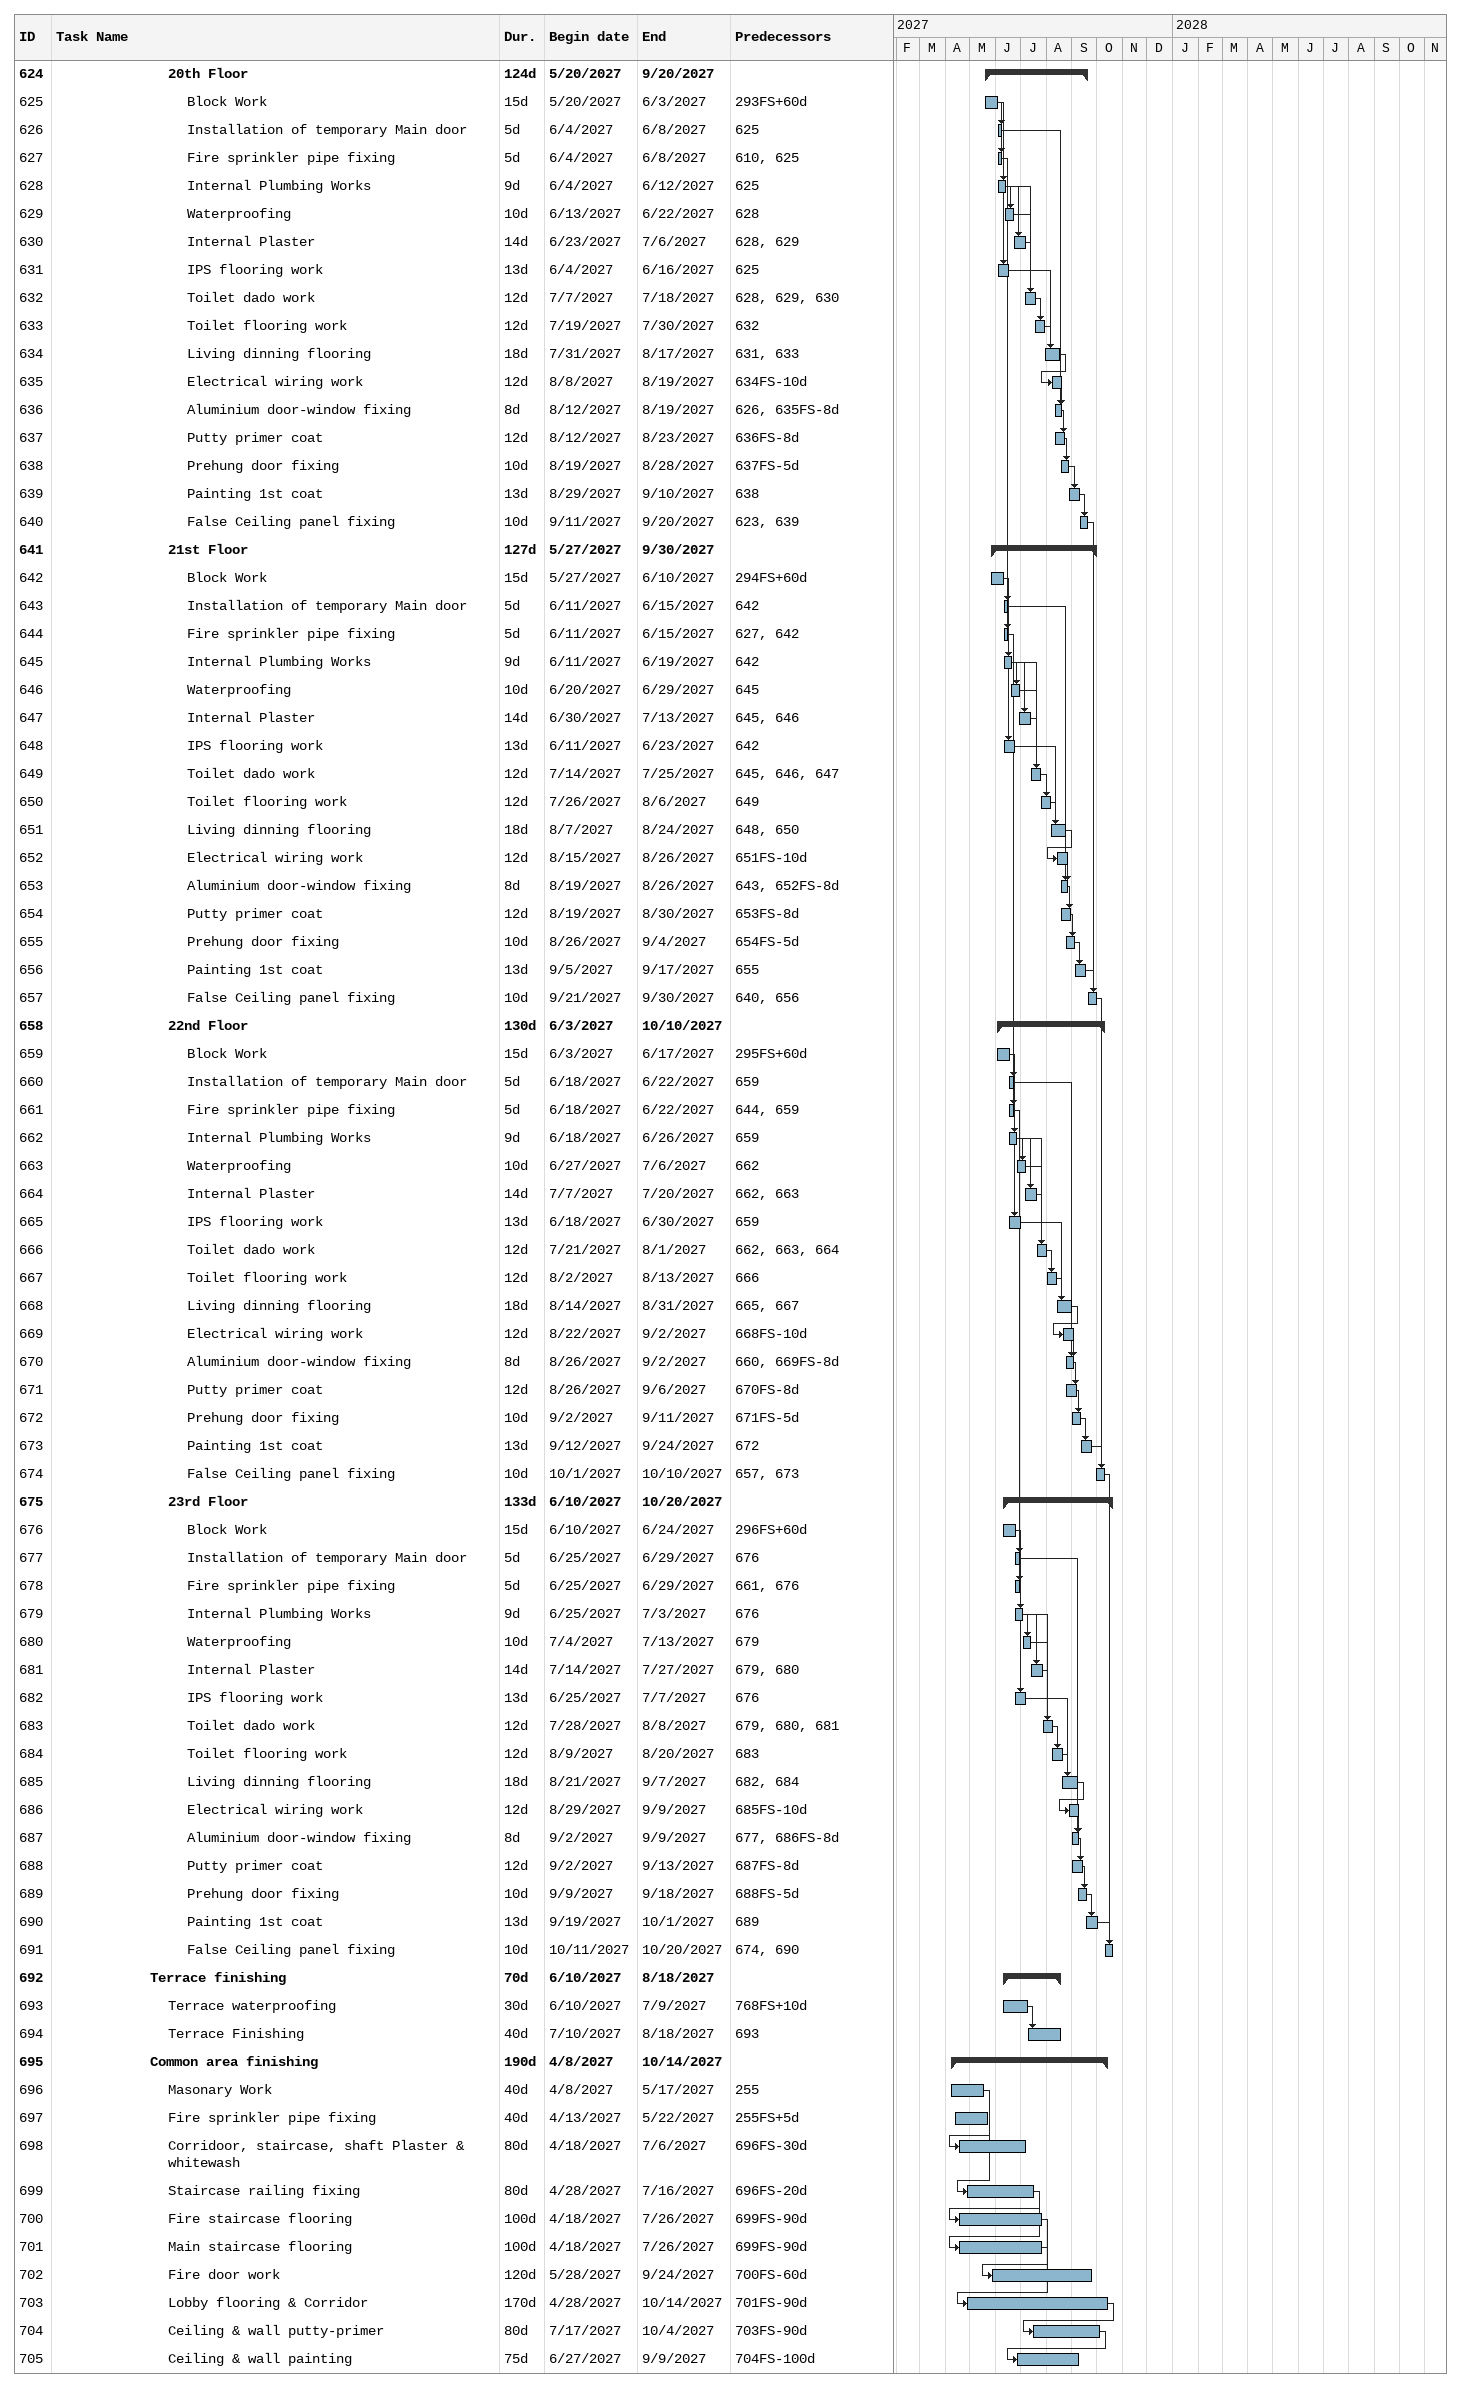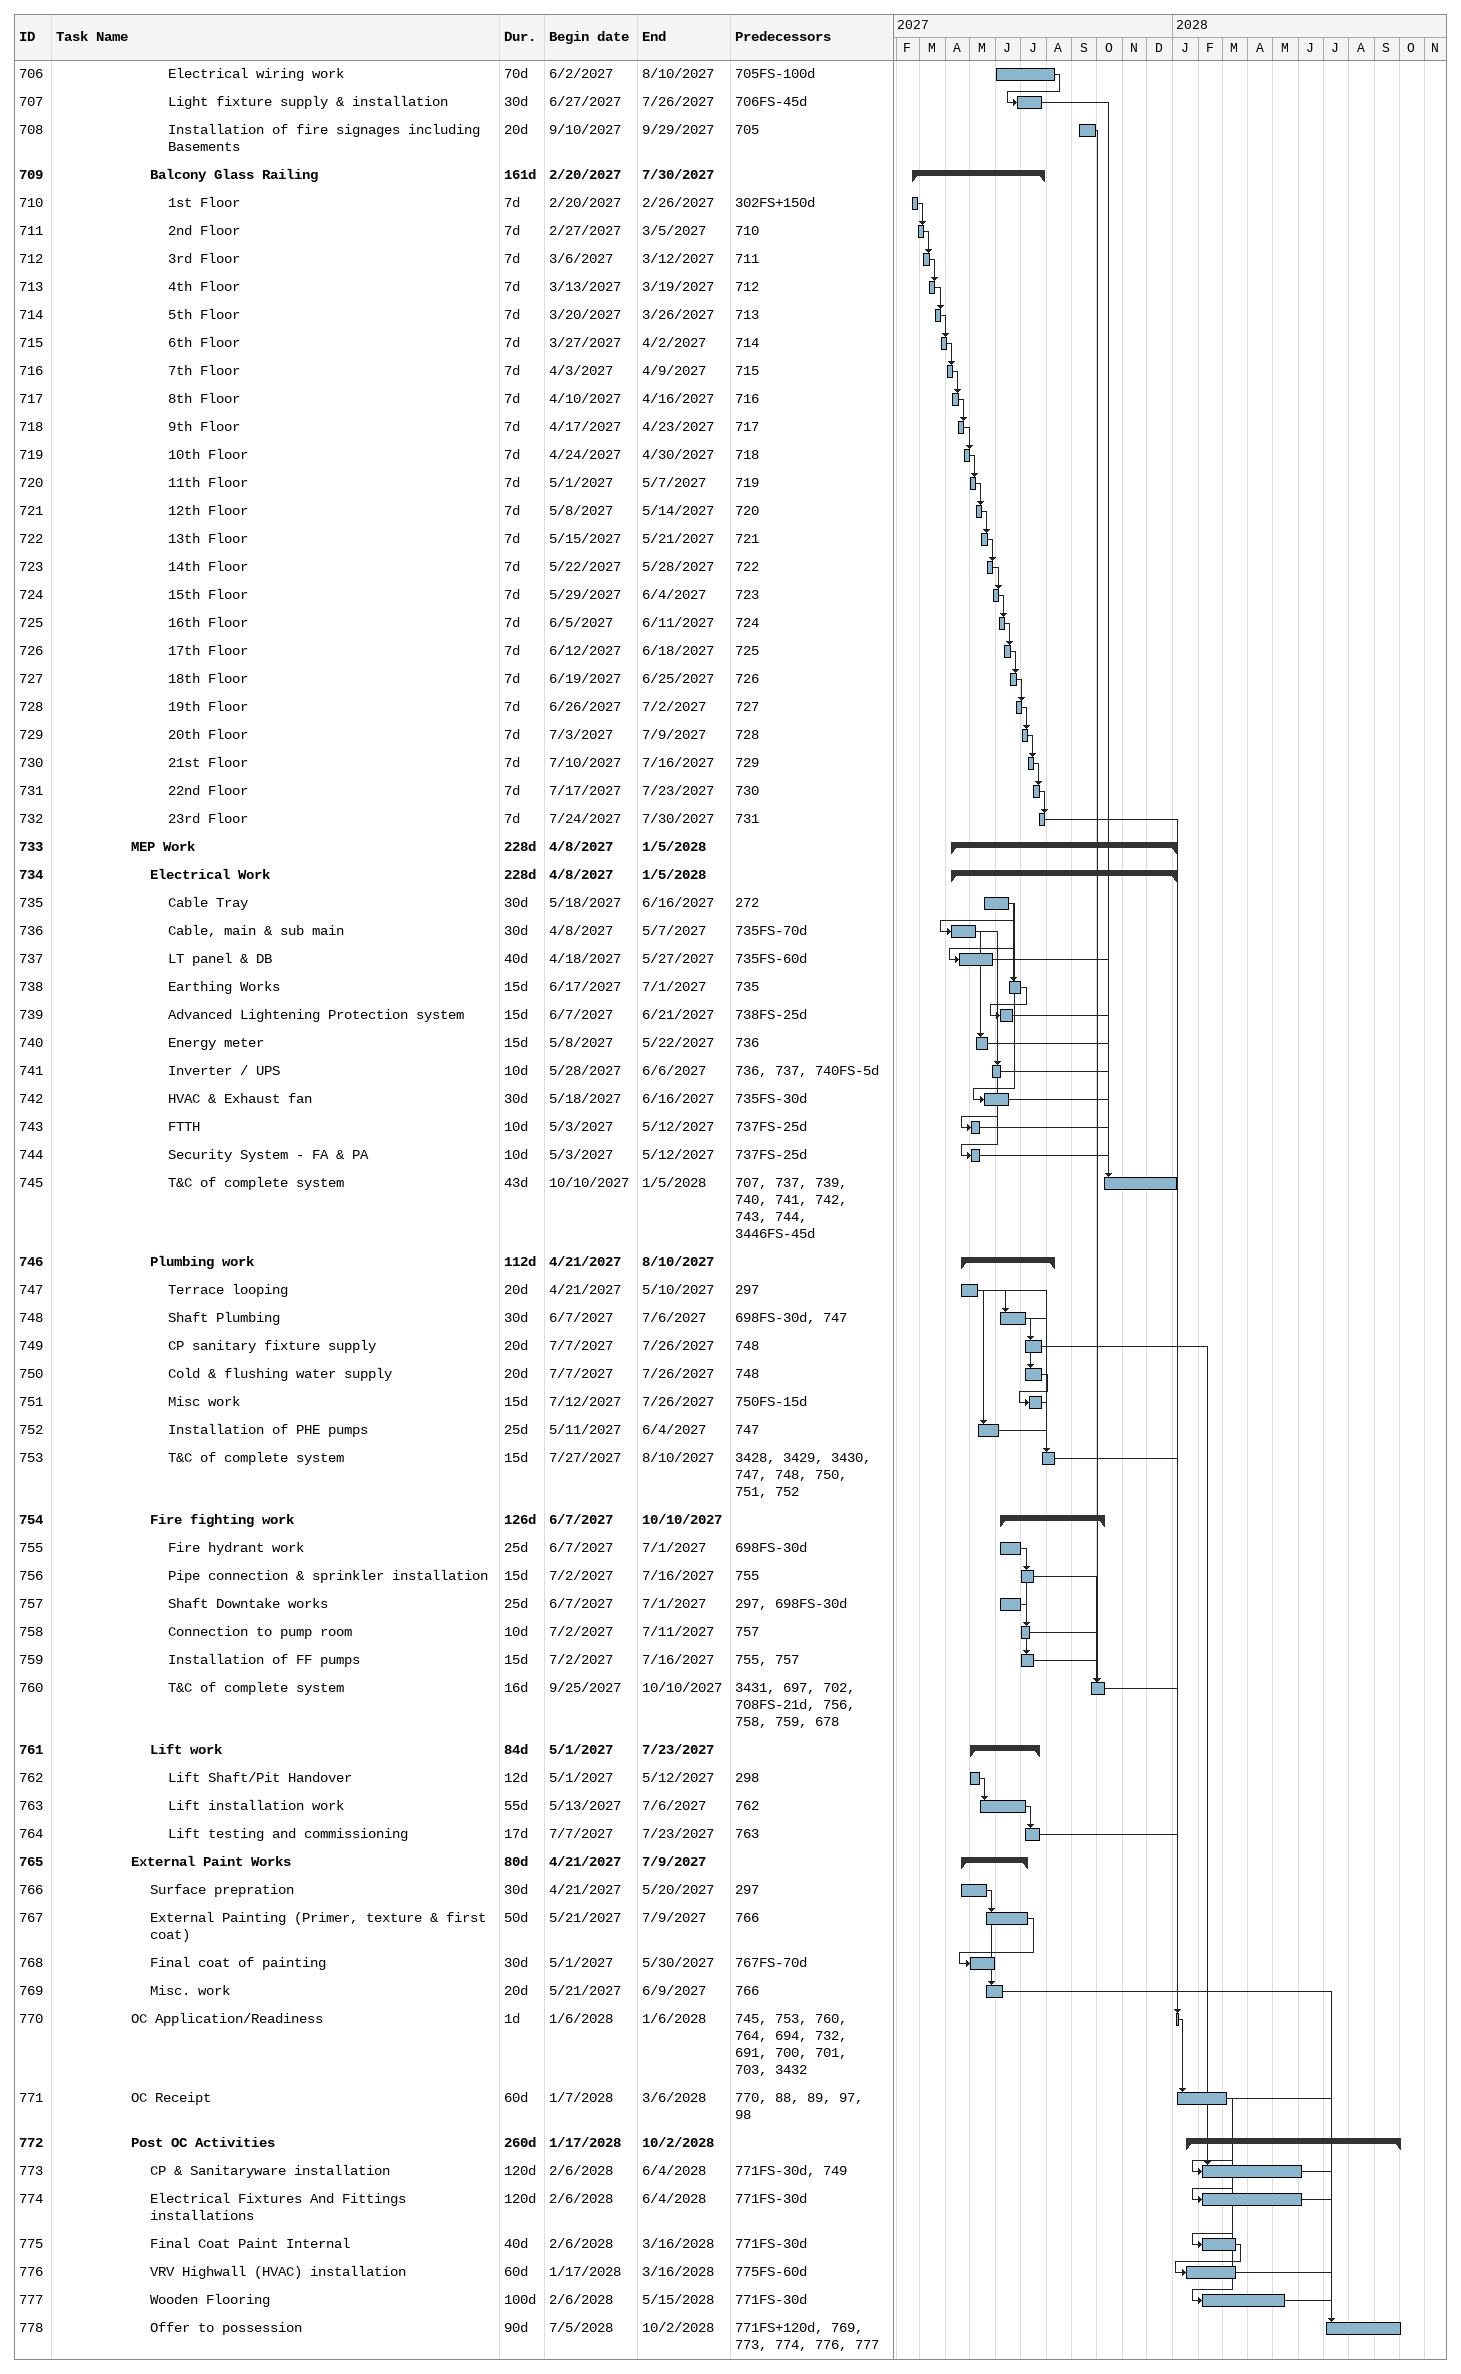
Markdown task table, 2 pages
| ID | Level | Task | Duration | Start | Finish | Predecessors |
|---|---|---|---|---|---|---|
| 624 | 7 | **20th Floor** | 124d | 2027-05-20 | 2027-09-20 |  |
| 625 | 8 | Block Work | 15d | 2027-05-20 | 2027-06-03 | 293FS+60d |
| 626 | 8 | Installation of temporary Main door | 5d | 2027-06-04 | 2027-06-08 | 625 |
| 627 | 8 | Fire sprinkler pipe fixing | 5d | 2027-06-04 | 2027-06-08 | 610, 625 |
| 628 | 8 | Internal Plumbing Works | 9d | 2027-06-04 | 2027-06-12 | 625 |
| 629 | 8 | Waterproofing | 10d | 2027-06-13 | 2027-06-22 | 628 |
| 630 | 8 | Internal Plaster | 14d | 2027-06-23 | 2027-07-06 | 628, 629 |
| 631 | 8 | IPS flooring work | 13d | 2027-06-04 | 2027-06-16 | 625 |
| 632 | 8 | Toilet dado work | 12d | 2027-07-07 | 2027-07-18 | 628, 629, 630 |
| 633 | 8 | Toilet flooring work | 12d | 2027-07-19 | 2027-07-30 | 632 |
| 634 | 8 | Living dinning flooring | 18d | 2027-07-31 | 2027-08-17 | 631, 633 |
| 635 | 8 | Electrical wiring work | 12d | 2027-08-08 | 2027-08-19 | 634FS-10d |
| 636 | 8 | Aluminium door-window fixing | 8d | 2027-08-12 | 2027-08-19 | 626, 635FS-8d |
| 637 | 8 | Putty primer coat | 12d | 2027-08-12 | 2027-08-23 | 636FS-8d |
| 638 | 8 | Prehung door fixing | 10d | 2027-08-19 | 2027-08-28 | 637FS-5d |
| 639 | 8 | Painting 1st coat | 13d | 2027-08-29 | 2027-09-10 | 638 |
| 640 | 8 | False Ceiling panel fixing | 10d | 2027-09-11 | 2027-09-20 | 623, 639 |
| 641 | 7 | **21st Floor** | 127d | 2027-05-27 | 2027-09-30 |  |
| 642 | 8 | Block Work | 15d | 2027-05-27 | 2027-06-10 | 294FS+60d |
| 643 | 8 | Installation of temporary Main door | 5d | 2027-06-11 | 2027-06-15 | 642 |
| 644 | 8 | Fire sprinkler pipe fixing | 5d | 2027-06-11 | 2027-06-15 | 627, 642 |
| 645 | 8 | Internal Plumbing Works | 9d | 2027-06-11 | 2027-06-19 | 642 |
| 646 | 8 | Waterproofing | 10d | 2027-06-20 | 2027-06-29 | 645 |
| 647 | 8 | Internal Plaster | 14d | 2027-06-30 | 2027-07-13 | 645, 646 |
| 648 | 8 | IPS flooring work | 13d | 2027-06-11 | 2027-06-23 | 642 |
| 649 | 8 | Toilet dado work | 12d | 2027-07-14 | 2027-07-25 | 645, 646, 647 |
| 650 | 8 | Toilet flooring work | 12d | 2027-07-26 | 2027-08-06 | 649 |
| 651 | 8 | Living dinning flooring | 18d | 2027-08-07 | 2027-08-24 | 648, 650 |
| 652 | 8 | Electrical wiring work | 12d | 2027-08-15 | 2027-08-26 | 651FS-10d |
| 653 | 8 | Aluminium door-window fixing | 8d | 2027-08-19 | 2027-08-26 | 643, 652FS-8d |
| 654 | 8 | Putty primer coat | 12d | 2027-08-19 | 2027-08-30 | 653FS-8d |
| 655 | 8 | Prehung door fixing | 10d | 2027-08-26 | 2027-09-04 | 654FS-5d |
| 656 | 8 | Painting 1st coat | 13d | 2027-09-05 | 2027-09-17 | 655 |
| 657 | 8 | False Ceiling panel fixing | 10d | 2027-09-21 | 2027-09-30 | 640, 656 |
| 658 | 7 | **22nd Floor** | 130d | 2027-06-03 | 2027-10-10 |  |
| 659 | 8 | Block Work | 15d | 2027-06-03 | 2027-06-17 | 295FS+60d |
| 660 | 8 | Installation of temporary Main door | 5d | 2027-06-18 | 2027-06-22 | 659 |
| 661 | 8 | Fire sprinkler pipe fixing | 5d | 2027-06-18 | 2027-06-22 | 644, 659 |
| 662 | 8 | Internal Plumbing Works | 9d | 2027-06-18 | 2027-06-26 | 659 |
| 663 | 8 | Waterproofing | 10d | 2027-06-27 | 2027-07-06 | 662 |
| 664 | 8 | Internal Plaster | 14d | 2027-07-07 | 2027-07-20 | 662, 663 |
| 665 | 8 | IPS flooring work | 13d | 2027-06-18 | 2027-06-30 | 659 |
| 666 | 8 | Toilet dado work | 12d | 2027-07-21 | 2027-08-01 | 662, 663, 664 |
| 667 | 8 | Toilet flooring work | 12d | 2027-08-02 | 2027-08-13 | 666 |
| 668 | 8 | Living dinning flooring | 18d | 2027-08-14 | 2027-08-31 | 665, 667 |
| 669 | 8 | Electrical wiring work | 12d | 2027-08-22 | 2027-09-02 | 668FS-10d |
| 670 | 8 | Aluminium door-window fixing | 8d | 2027-08-26 | 2027-09-02 | 660, 669FS-8d |
| 671 | 8 | Putty primer coat | 12d | 2027-08-26 | 2027-09-06 | 670FS-8d |
| 672 | 8 | Prehung door fixing | 10d | 2027-09-02 | 2027-09-11 | 671FS-5d |
| 673 | 8 | Painting 1st coat | 13d | 2027-09-12 | 2027-09-24 | 672 |
| 674 | 8 | False Ceiling panel fixing | 10d | 2027-10-01 | 2027-10-10 | 657, 673 |
| 675 | 7 | **23rd Floor** | 133d | 2027-06-10 | 2027-10-20 |  |
| 676 | 8 | Block Work | 15d | 2027-06-10 | 2027-06-24 | 296FS+60d |
| 677 | 8 | Installation of temporary Main door | 5d | 2027-06-25 | 2027-06-29 | 676 |
| 678 | 8 | Fire sprinkler pipe fixing | 5d | 2027-06-25 | 2027-06-29 | 661, 676 |
| 679 | 8 | Internal Plumbing Works | 9d | 2027-06-25 | 2027-07-03 | 676 |
| 680 | 8 | Waterproofing | 10d | 2027-07-04 | 2027-07-13 | 679 |
| 681 | 8 | Internal Plaster | 14d | 2027-07-14 | 2027-07-27 | 679, 680 |
| 682 | 8 | IPS flooring work | 13d | 2027-06-25 | 2027-07-07 | 676 |
| 683 | 8 | Toilet dado work | 12d | 2027-07-28 | 2027-08-08 | 679, 680, 681 |
| 684 | 8 | Toilet flooring work | 12d | 2027-08-09 | 2027-08-20 | 683 |
| 685 | 8 | Living dinning flooring | 18d | 2027-08-21 | 2027-09-07 | 682, 684 |
| 686 | 8 | Electrical wiring work | 12d | 2027-08-29 | 2027-09-09 | 685FS-10d |
| 687 | 8 | Aluminium door-window fixing | 8d | 2027-09-02 | 2027-09-09 | 677, 686FS-8d |
| 688 | 8 | Putty primer coat | 12d | 2027-09-02 | 2027-09-13 | 687FS-8d |
| 689 | 8 | Prehung door fixing | 10d | 2027-09-09 | 2027-09-18 | 688FS-5d |
| 690 | 8 | Painting 1st coat | 13d | 2027-09-19 | 2027-10-01 | 689 |
| 691 | 8 | False Ceiling panel fixing | 10d | 2027-10-11 | 2027-10-20 | 674, 690 |
| 692 | 6 | **Terrace finishing** | 70d | 2027-06-10 | 2027-08-18 |  |
| 693 | 7 | Terrace waterproofing | 30d | 2027-06-10 | 2027-07-09 | 768FS+10d |
| 694 | 7 | Terrace Finishing | 40d | 2027-07-10 | 2027-08-18 | 693 |
| 695 | 6 | **Common area finishing** | 190d | 2027-04-08 | 2027-10-14 |  |
| 696 | 7 | Masonary Work | 40d | 2027-04-08 | 2027-05-17 | 255 |
| 697 | 7 | Fire sprinkler pipe fixing | 40d | 2027-04-13 | 2027-05-22 | 255FS+5d |
| 698 | 7 | Corridoor, staircase, shaft Plaster & whitewash | 80d | 2027-04-18 | 2027-07-06 | 696FS-30d |
| 699 | 7 | Staircase railing fixing | 80d | 2027-04-28 | 2027-07-16 | 696FS-20d |
| 700 | 7 | Fire staircase flooring | 100d | 2027-04-18 | 2027-07-26 | 699FS-90d |
| 701 | 7 | Main staircase flooring | 100d | 2027-04-18 | 2027-07-26 | 699FS-90d |
| 702 | 7 | Fire door work | 120d | 2027-05-28 | 2027-09-24 | 700FS-60d |
| 703 | 7 | Lobby flooring & Corridor | 170d | 2027-04-28 | 2027-10-14 | 701FS-90d |
| 704 | 7 | Ceiling & wall putty-primer | 80d | 2027-07-17 | 2027-10-04 | 703FS-90d |
| 705 | 7 | Ceiling & wall painting | 75d | 2027-06-27 | 2027-09-09 | 704FS-100d |
| 706 | 7 | Electrical wiring work | 70d | 2027-06-02 | 2027-08-10 | 705FS-100d |
| 707 | 7 | Light fixture supply & installation | 30d | 2027-06-27 | 2027-07-26 | 706FS-45d |
| 708 | 7 | Installation of fire signages including Basements | 20d | 2027-09-10 | 2027-09-29 | 705 |
| 709 | 6 | **Balcony Glass Railing** | 161d | 2027-02-20 | 2027-07-30 |  |
| 710 | 7 | 1st Floor | 7d | 2027-02-20 | 2027-02-26 | 302FS+150d |
| 711 | 7 | 2nd Floor | 7d | 2027-02-27 | 2027-03-05 | 710 |
| 712 | 7 | 3rd Floor | 7d | 2027-03-06 | 2027-03-12 | 711 |
| 713 | 7 | 4th Floor | 7d | 2027-03-13 | 2027-03-19 | 712 |
| 714 | 7 | 5th Floor | 7d | 2027-03-20 | 2027-03-26 | 713 |
| 715 | 7 | 6th Floor | 7d | 2027-03-27 | 2027-04-02 | 714 |
| 716 | 7 | 7th Floor | 7d | 2027-04-03 | 2027-04-09 | 715 |
| 717 | 7 | 8th Floor | 7d | 2027-04-10 | 2027-04-16 | 716 |
| 718 | 7 | 9th Floor | 7d | 2027-04-17 | 2027-04-23 | 717 |
| 719 | 7 | 10th Floor | 7d | 2027-04-24 | 2027-04-30 | 718 |
| 720 | 7 | 11th Floor | 7d | 2027-05-01 | 2027-05-07 | 719 |
| 721 | 7 | 12th Floor | 7d | 2027-05-08 | 2027-05-14 | 720 |
| 722 | 7 | 13th Floor | 7d | 2027-05-15 | 2027-05-21 | 721 |
| 723 | 7 | 14th Floor | 7d | 2027-05-22 | 2027-05-28 | 722 |
| 724 | 7 | 15th Floor | 7d | 2027-05-29 | 2027-06-04 | 723 |
| 725 | 7 | 16th Floor | 7d | 2027-06-05 | 2027-06-11 | 724 |
| 726 | 7 | 17th Floor | 7d | 2027-06-12 | 2027-06-18 | 725 |
| 727 | 7 | 18th Floor | 7d | 2027-06-19 | 2027-06-25 | 726 |
| 728 | 7 | 19th Floor | 7d | 2027-06-26 | 2027-07-02 | 727 |
| 729 | 7 | 20th Floor | 7d | 2027-07-03 | 2027-07-09 | 728 |
| 730 | 7 | 21st Floor | 7d | 2027-07-10 | 2027-07-16 | 729 |
| 731 | 7 | 22nd Floor | 7d | 2027-07-17 | 2027-07-23 | 730 |
| 732 | 7 | 23rd Floor | 7d | 2027-07-24 | 2027-07-30 | 731 |
| 733 | 5 | **MEP Work** | 228d | 2027-04-08 | 2028-01-05 |  |
| 734 | 6 | **Electrical Work** | 228d | 2027-04-08 | 2028-01-05 |  |
| 735 | 7 | Cable Tray | 30d | 2027-05-18 | 2027-06-16 | 272 |
| 736 | 7 | Cable, main & sub main | 30d | 2027-04-08 | 2027-05-07 | 735FS-70d |
| 737 | 7 | LT panel & DB | 40d | 2027-04-18 | 2027-05-27 | 735FS-60d |
| 738 | 7 | Earthing Works | 15d | 2027-06-17 | 2027-07-01 | 735 |
| 739 | 7 | Advanced Lightening Protection system | 15d | 2027-06-07 | 2027-06-21 | 738FS-25d |
| 740 | 7 | Energy meter | 15d | 2027-05-08 | 2027-05-22 | 736 |
| 741 | 7 | Inverter / UPS | 10d | 2027-05-28 | 2027-06-06 | 736, 737, 740FS-5d |
| 742 | 7 | HVAC & Exhaust fan | 30d | 2027-05-18 | 2027-06-16 | 735FS-30d |
| 743 | 7 | FTTH | 10d | 2027-05-03 | 2027-05-12 | 737FS-25d |
| 744 | 7 | Security System - FA & PA | 10d | 2027-05-03 | 2027-05-12 | 737FS-25d |
| 745 | 7 | T&C of complete system | 43d | 2027-10-10 | 2028-01-05 | 707, 737, 739, 740, 741, 742, 743, 744, 3446FS-45d |
| 746 | 6 | **Plumbing work** | 112d | 2027-04-21 | 2027-08-10 |  |
| 747 | 7 | Terrace looping | 20d | 2027-04-21 | 2027-05-10 | 297 |
| 748 | 7 | Shaft Plumbing | 30d | 2027-06-07 | 2027-07-06 | 698FS-30d, 747 |
| 749 | 7 | CP sanitary fixture supply | 20d | 2027-07-07 | 2027-07-26 | 748 |
| 750 | 7 | Cold & flushing water supply | 20d | 2027-07-07 | 2027-07-26 | 748 |
| 751 | 7 | Misc work | 15d | 2027-07-12 | 2027-07-26 | 750FS-15d |
| 752 | 7 | Installation of PHE pumps | 25d | 2027-05-11 | 2027-06-04 | 747 |
| 753 | 7 | T&C of complete system | 15d | 2027-07-27 | 2027-08-10 | 3428, 3429, 3430, 747, 748, 750, 751, 752 |
| 754 | 6 | **Fire fighting work** | 126d | 2027-06-07 | 2027-10-10 |  |
| 755 | 7 | Fire hydrant work | 25d | 2027-06-07 | 2027-07-01 | 698FS-30d |
| 756 | 7 | Pipe connection & sprinkler installation | 15d | 2027-07-02 | 2027-07-16 | 755 |
| 757 | 7 | Shaft Downtake works | 25d | 2027-06-07 | 2027-07-01 | 297, 698FS-30d |
| 758 | 7 | Connection to pump room | 10d | 2027-07-02 | 2027-07-11 | 757 |
| 759 | 7 | Installation of FF pumps | 15d | 2027-07-02 | 2027-07-16 | 755, 757 |
| 760 | 7 | T&C of complete system | 16d | 2027-09-25 | 2027-10-10 | 3431, 697, 702, 708FS-21d, 756, 758, 759, 678 |
| 761 | 6 | **Lift work** | 84d | 2027-05-01 | 2027-07-23 |  |
| 762 | 7 | Lift Shaft/Pit Handover | 12d | 2027-05-01 | 2027-05-12 | 298 |
| 763 | 7 | Lift installation work | 55d | 2027-05-13 | 2027-07-06 | 762 |
| 764 | 7 | Lift testing and commissioning | 17d | 2027-07-07 | 2027-07-23 | 763 |
| 765 | 5 | **External Paint Works** | 80d | 2027-04-21 | 2027-07-09 |  |
| 766 | 6 | Surface prepration | 30d | 2027-04-21 | 2027-05-20 | 297 |
| 767 | 6 | External Painting (Primer, texture & first coat) | 50d | 2027-05-21 | 2027-07-09 | 766 |
| 768 | 6 | Final coat of painting | 30d | 2027-05-01 | 2027-05-30 | 767FS-70d |
| 769 | 6 | Misc. work | 20d | 2027-05-21 | 2027-06-09 | 766 |
| 770 | 5 | OC Application/Readiness | 1d | 2028-01-06 | 2028-01-06 | 745, 753, 760, 764, 694, 732, 691, 700, 701, 703, 3432 |
| 771 | 5 | OC Receipt | 60d | 2028-01-07 | 2028-03-06 | 770, 88, 89, 97, 98 |
| 772 | 5 | **Post OC Activities** | 260d | 2028-01-17 | 2028-10-02 |  |
| 773 | 6 | CP & Sanitaryware installation | 120d | 2028-02-06 | 2028-06-04 | 771FS-30d, 749 |
| 774 | 6 | Electrical Fixtures And Fittings installations | 120d | 2028-02-06 | 2028-06-04 | 771FS-30d |
| 775 | 6 | Final Coat Paint Internal | 40d | 2028-02-06 | 2028-03-16 | 771FS-30d |
| 776 | 6 | VRV Highwall (HVAC) installation | 60d | 2028-01-17 | 2028-03-16 | 775FS-60d |
| 777 | 6 | Wooden Flooring | 100d | 2028-02-06 | 2028-05-15 | 771FS-30d |
| 778 | 6 | Offer to possession | 90d | 2028-07-05 | 2028-10-02 | 771FS+120d, 769, 773, 774, 776, 777 |
